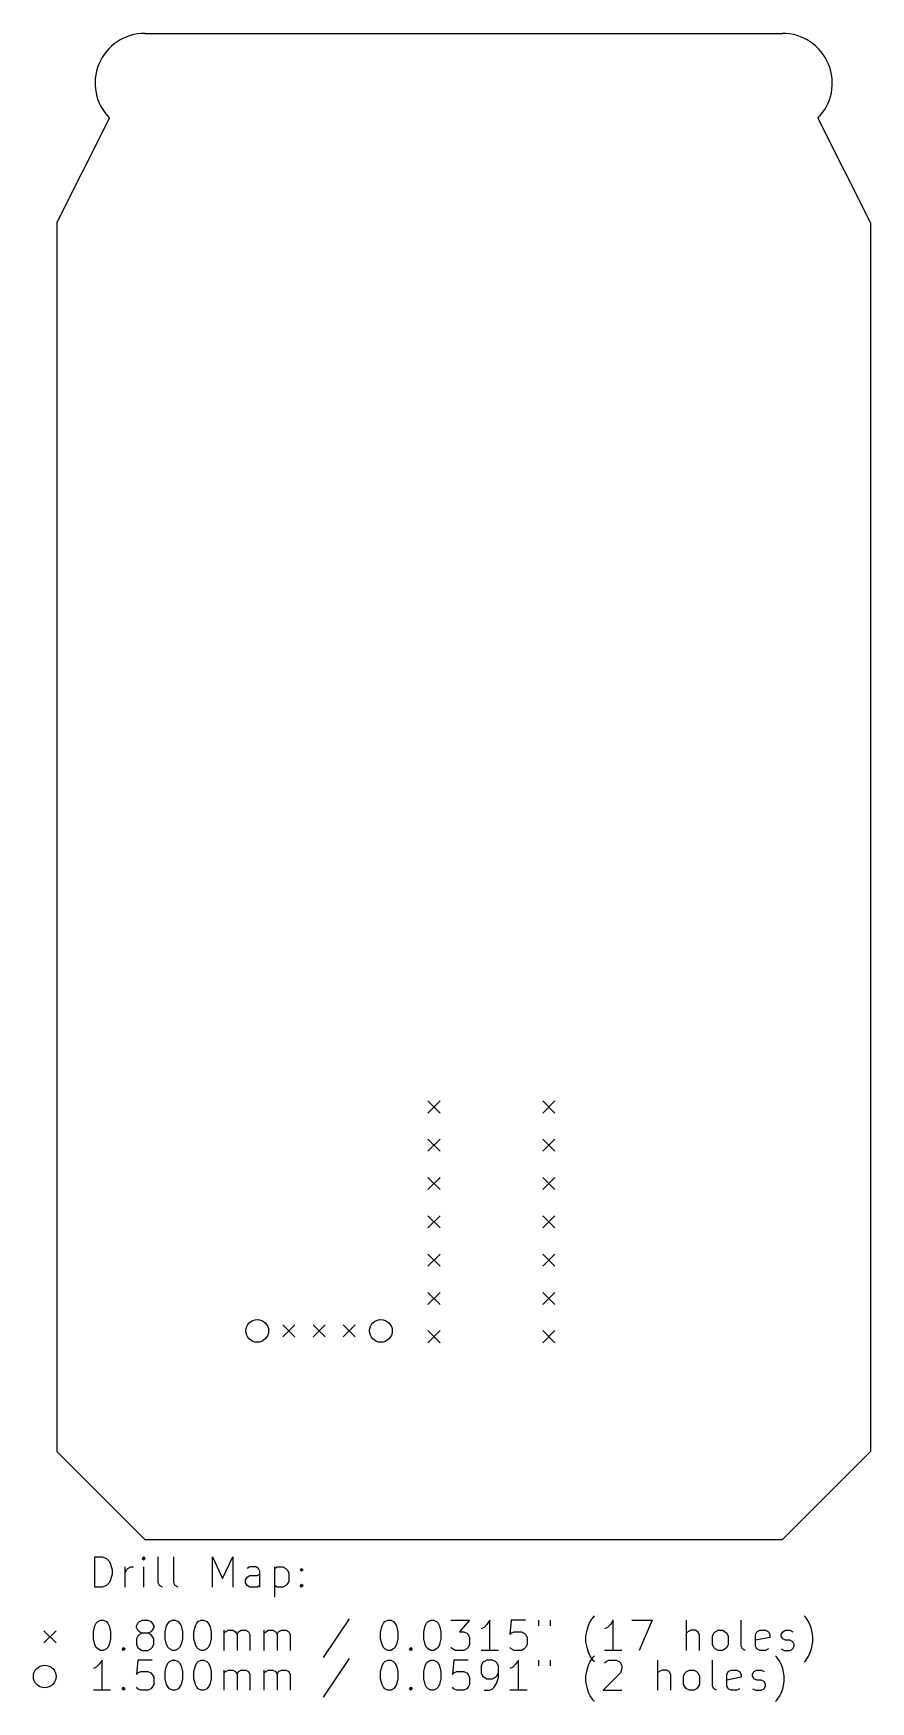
# Model space of a CAD drawing. Extents: x 88 to 144, y -151 to -40.
import ezdxf

# ---------------------------------------------------------------- set-up
doc = ezdxf.new("R2010")
doc.units = 0
doc.layers.add('BLACK', color=7, linetype='CONTINUOUS')

msp = doc.modelspace()

# ---------------------------------------------------------------- linework, layer by layer
at = {"layer": 'BLACK', "linetype": 'CONTINUOUS'}
for p, q in [((95.885, -40.005), (138.176, -40.005)), ((90.043, -52.578), (93.5501, -45.6419)), ((140.511, -45.6419), (144.018, -52.578)), ((90.043, -52.578), (90.043, -134.112)), ((144.018, -52.578), (144.018, -134.112)), ((114.662, -110.852), (115.462, -111.652)), ((115.462, -110.852), (114.662, -111.652)), ((122.282, -110.852), (123.082, -111.652)), ((123.082, -110.852), (122.282, -111.652)), ((114.662, -113.392), (115.462, -114.192)), ((115.462, -113.392), (114.662, -114.192)), ((122.282, -113.392), (123.082, -114.192)), ((123.082, -113.392), (122.282, -114.192)), ((114.662, -115.932), (115.462, -116.732)), ((115.462, -115.932), (114.662, -116.732)), ((122.282, -115.932), (123.082, -116.732)), ((123.082, -115.932), (122.282, -116.732)), ((114.662, -118.472), (115.462, -119.272)), ((115.462, -118.472), (114.662, -119.272)), ((122.282, -118.472), (123.082, -119.272)), ((123.082, -118.472), (122.282, -119.272)), ((114.662, -121.012), (115.462, -121.812)), ((115.462, -121.012), (114.662, -121.812)), ((122.282, -121.012), (123.082, -121.812)), ((123.082, -121.012), (122.282, -121.812)), ((114.662, -123.552), (115.462, -124.352)), ((115.462, -123.552), (114.662, -124.352)), ((122.282, -123.552), (123.082, -124.352)), ((123.082, -123.552), (122.282, -124.352)), ((105.042, -125.711), (105.842, -126.511)), ((105.842, -125.711), (105.042, -126.511)), ((107.042, -125.711), (107.842, -126.511)), ((107.842, -125.711), (107.042, -126.511)), ((109.042, -125.711), (109.842, -126.511)), ((109.842, -125.711), (109.042, -126.511)), ((114.662, -126.092), (115.462, -126.892)), ((115.462, -126.092), (114.662, -126.892)), ((122.282, -126.092), (123.082, -126.892)), ((123.082, -126.092), (122.282, -126.892)), ((90.043, -134.112), (95.885, -139.954)), ((144.018, -134.112), (138.176, -139.954)), ((95.885, -139.954), (138.176, -139.954)), ((92.5692, -143.109), (92.5692, -141.109)), ((92.5692, -141.109), (93.0454, -141.109)), ((93.0454, -141.109), (93.3311, -141.204)), ((93.3311, -141.204), (93.5216, -141.394)), ((93.5216, -141.394), (93.6168, -141.585)), ((93.6168, -141.585), (93.712, -141.966)), ((95.8073, -141.109), (95.712, -141.204)), ((95.712, -141.204), (95.8073, -141.299)), ((95.9025, -141.204), (95.8073, -141.109)), ((95.8073, -141.109), (95.8073, -141.299)), ((95.8073, -141.299), (95.9025, -141.204)), ((96.7597, -142.823), (96.7597, -141.109)), ((97.8073, -142.823), (97.8073, -141.109)), ((100.379, -143.109), (100.379, -141.109)), ((100.379, -141.109), (101.045, -142.537)), ((101.045, -142.537), (101.712, -141.109)), ((101.712, -141.109), (101.712, -143.109)), ((93.6168, -142.633), (93.5216, -142.823)), ((93.712, -142.252), (93.6168, -142.633)), ((93.712, -141.966), (93.712, -142.252)), ((94.5692, -143.109), (94.5692, -141.775)), ((94.5692, -142.156), (94.6644, -141.966)), ((94.6644, -141.966), (94.7597, -141.871)), ((94.7597, -141.871), (94.9501, -141.775)), ((94.9501, -141.775), (95.1406, -141.775)), ((95.8073, -143.109), (95.8073, -141.775)), ((102.569, -142.633), (102.664, -142.442)), ((102.569, -142.823), (102.569, -142.633)), ((102.855, -141.775), (102.664, -141.871)), ((102.664, -142.442), (102.855, -142.347)), ((103.236, -141.775), (102.855, -141.775)), ((102.855, -142.347), (103.331, -142.347)), ((103.426, -141.871), (103.236, -141.775)), ((103.331, -142.347), (103.522, -142.252)), ((103.522, -142.061), (103.426, -141.871)), ((103.522, -143.109), (103.522, -142.061)), ((104.474, -141.775), (104.474, -143.775)), ((104.474, -141.871), (104.664, -141.775)), ((104.664, -141.775), (105.045, -141.775)), ((105.045, -141.775), (105.236, -141.871)), ((105.236, -141.871), (105.331, -141.966)), ((105.331, -141.966), (105.426, -142.156)), ((105.426, -142.728), (105.331, -142.918)), ((105.426, -142.156), (105.426, -142.728)), ((106.188, -141.966), (106.283, -141.871)), ((106.283, -142.061), (106.188, -141.966)), ((106.283, -141.871), (106.379, -141.966)), ((106.283, -141.871), (106.283, -142.061)), ((106.379, -141.966), (106.283, -142.061)), ((93.0454, -143.109), (92.5692, -143.109)), ((93.3311, -143.014), (93.0454, -143.109)), ((93.5216, -142.823), (93.3311, -143.014)), ((96.8549, -143.014), (96.7597, -142.823)), ((97.0454, -143.109), (96.8549, -143.014)), ((97.9025, -143.014), (97.8073, -142.823)), ((98.093, -143.109), (97.9025, -143.014)), ((102.664, -143.014), (102.569, -142.823)), ((102.855, -143.109), (102.664, -143.014)), ((103.331, -143.109), (102.855, -143.109)), ((103.522, -143.014), (103.331, -143.109)), ((104.664, -143.109), (104.474, -143.014)), ((105.045, -143.109), (104.664, -143.109)), ((105.236, -143.014), (105.045, -143.109)), ((105.331, -142.918), (105.236, -143.014)), ((106.188, -143.014), (106.283, -142.918)), ((106.283, -143.109), (106.188, -143.014)), ((106.283, -142.918), (106.379, -143.014)), ((106.283, -142.918), (106.283, -143.109)), ((106.379, -143.014), (106.283, -143.109)), ((125.617, -145.118), (125.712, -145.023)), ((139.712, -145.118), (139.617, -145.023)), ((89.193, -146.004), (89.993, -146.804)), ((89.993, -146.004), (89.193, -146.804)), ((92.474, -146.071), (92.5692, -145.69)), ((92.474, -146.547), (92.474, -146.071)), ((92.5692, -145.69), (92.6644, -145.499)), ((92.6644, -145.499), (92.7597, -145.404)), ((92.7597, -145.404), (92.9501, -145.309)), ((92.9501, -145.309), (93.1406, -145.309)), ((93.1406, -145.309), (93.3311, -145.404)), ((93.3311, -145.404), (93.4263, -145.499)), ((93.4263, -145.499), (93.5216, -145.69)), ((93.5216, -145.69), (93.6168, -146.071)), ((93.6168, -146.071), (93.6168, -146.547)), ((95.3311, -145.69), (95.4263, -145.499)), ((95.3311, -145.785), (95.3311, -145.69)), ((95.4263, -145.975), (95.3311, -145.785)), ((95.4263, -145.499), (95.5216, -145.404)), ((95.5216, -146.071), (95.4263, -145.975)), ((95.5216, -145.404), (95.712, -145.309)), ((95.712, -146.166), (95.5216, -146.071)), ((95.712, -145.309), (96.093, -145.309)), ((96.093, -145.309), (96.2835, -145.404)), ((96.2835, -146.071), (96.093, -146.166)), ((96.2835, -145.404), (96.3787, -145.499)), ((96.3787, -145.975), (96.2835, -146.071)), ((96.3787, -145.499), (96.474, -145.69)), ((96.474, -145.785), (96.3787, -145.975)), ((96.474, -145.69), (96.474, -145.785)), ((97.2359, -146.071), (97.3311, -145.69)), ((97.2359, -146.547), (97.2359, -146.071)), ((97.3311, -145.69), (97.4263, -145.499)), ((97.4263, -145.499), (97.5216, -145.404)), ((97.5216, -145.404), (97.712, -145.309)), ((97.712, -145.309), (97.9025, -145.309)), ((97.9025, -145.309), (98.093, -145.404)), ((98.093, -145.404), (98.1882, -145.499)), ((98.1882, -145.499), (98.2835, -145.69)), ((98.2835, -145.69), (98.3787, -146.071)), ((98.3787, -146.071), (98.3787, -146.547)), ((99.1406, -146.071), (99.2359, -145.69)), ((99.1406, -146.547), (99.1406, -146.071)), ((99.2359, -145.69), (99.3311, -145.499)), ((99.3311, -145.499), (99.4263, -145.404)), ((99.4263, -145.404), (99.6168, -145.309)), ((99.6168, -145.309), (99.8073, -145.309)), ((99.8073, -145.309), (99.9978, -145.404)), ((99.9978, -145.404), (100.093, -145.499)), ((100.093, -145.499), (100.188, -145.69)), ((100.188, -145.69), (100.283, -146.071)), ((100.283, -146.071), (100.283, -146.547)), ((101.141, -147.309), (101.141, -145.975)), ((101.141, -146.166), (101.236, -146.071)), ((101.236, -146.071), (101.426, -145.975)), ((101.426, -145.975), (101.712, -145.975)), ((101.712, -145.975), (101.903, -146.071)), ((101.903, -146.071), (101.998, -146.261)), ((101.998, -146.261), (102.093, -146.071)), ((102.093, -146.071), (102.283, -145.975)), ((102.283, -145.975), (102.569, -145.975)), ((102.569, -145.975), (102.76, -146.071)), ((102.76, -146.071), (102.855, -146.261)), ((103.807, -147.309), (103.807, -145.975)), ((103.807, -146.166), (103.903, -146.071)), ((103.903, -146.071), (104.093, -145.975)), ((104.093, -145.975), (104.379, -145.975)), ((104.379, -145.975), (104.569, -146.071)), ((104.569, -146.071), (104.664, -146.261)), ((104.664, -146.261), (104.76, -146.071)), ((104.76, -146.071), (104.95, -145.975)), ((104.95, -145.975), (105.236, -145.975)), ((105.236, -145.975), (105.426, -146.071)), ((105.426, -146.071), (105.522, -146.261)), ((109.426, -145.214), (107.712, -147.785)), ((111.522, -146.071), (111.617, -145.69)), ((111.522, -146.547), (111.522, -146.071)), ((111.617, -145.69), (111.712, -145.499)), ((111.712, -145.499), (111.807, -145.404)), ((111.807, -145.404), (111.998, -145.309)), ((111.998, -145.309), (112.188, -145.309)), ((112.188, -145.309), (112.379, -145.404)), ((112.379, -145.404), (112.474, -145.499)), ((112.474, -145.499), (112.569, -145.69)), ((112.569, -145.69), (112.664, -146.071)), ((112.664, -146.071), (112.664, -146.547)), ((114.379, -146.071), (114.474, -145.69)), ((114.379, -146.547), (114.379, -146.071)), ((114.474, -145.69), (114.569, -145.499)), ((114.569, -145.499), (114.664, -145.404)), ((114.664, -145.404), (114.855, -145.309)), ((114.855, -145.309), (115.045, -145.309)), ((115.045, -145.309), (115.236, -145.404)), ((115.236, -145.404), (115.331, -145.499)), ((115.331, -145.499), (115.426, -145.69)), ((115.426, -145.69), (115.522, -146.071)), ((115.522, -146.071), (115.522, -146.547)), ((116.188, -145.309), (117.426, -145.309)), ((117.426, -145.309), (116.76, -146.071)), ((116.76, -146.071), (117.045, -146.071)), ((117.045, -146.071), (117.236, -146.166)), ((118.379, -145.785), (118.188, -145.88)), ((118.569, -145.594), (118.379, -145.785)), ((118.76, -145.309), (118.569, -145.594)), ((118.76, -147.309), (118.76, -145.309)), ((120.188, -145.309), (120.093, -146.261)), ((121.141, -145.309), (120.188, -145.309)), ((120.188, -146.166), (120.379, -146.071)), ((120.379, -146.071), (120.855, -146.071)), ((120.855, -146.071), (121.045, -146.166)), ((121.998, -145.309), (121.998, -145.69)), ((122.76, -145.309), (122.76, -145.69)), ((125.141, -146.356), (125.236, -145.88)), ((125.236, -145.88), (125.331, -145.594)), ((125.331, -145.594), (125.426, -145.404)), ((125.426, -145.404), (125.617, -145.118)), ((126.569, -145.785), (126.379, -145.88)), ((126.76, -145.594), (126.569, -145.785)), ((126.95, -145.309), (126.76, -145.594)), ((126.95, -147.309), (126.95, -145.309)), ((128.188, -145.309), (129.522, -145.309)), ((129.522, -145.309), (128.664, -147.309)), ((131.807, -147.309), (131.807, -145.309)), ((131.903, -146.071), (131.807, -146.166)), ((132.093, -145.975), (131.903, -146.071)), ((132.379, -145.975), (132.093, -145.975)), ((132.569, -146.071), (132.379, -145.975)), ((132.664, -146.261), (132.569, -146.071)), ((133.617, -146.166), (133.712, -146.071)), ((133.712, -146.071), (133.903, -145.975)), ((133.903, -145.975), (134.188, -145.975)), ((134.188, -145.975), (134.379, -146.071)), ((134.379, -146.071), (134.474, -146.166)), ((135.426, -147.023), (135.426, -145.309)), ((136.379, -146.261), (136.474, -146.071)), ((136.474, -146.071), (136.664, -145.975)), ((136.664, -145.975), (137.045, -145.975)), ((137.045, -145.975), (137.236, -146.071)), ((137.236, -146.071), (137.331, -146.261)), ((138.093, -146.261), (138.188, -146.071)), ((138.188, -146.071), (138.379, -145.975)), ((138.379, -145.975), (138.664, -145.975)), ((138.664, -145.975), (138.855, -146.071)), ((139.903, -145.404), (139.712, -145.118)), ((139.998, -145.594), (139.903, -145.404)), ((140.093, -145.88), (139.998, -145.594)), ((140.188, -146.356), (140.093, -145.88)), ((92.5692, -146.928), (92.474, -146.547)), ((92.6644, -147.118), (92.5692, -146.928)), ((92.7597, -147.214), (92.6644, -147.118)), ((92.9501, -147.309), (92.7597, -147.214)), ((93.3311, -147.214), (93.1406, -147.309)), ((93.4263, -147.118), (93.3311, -147.214)), ((93.5216, -146.928), (93.4263, -147.118)), ((93.6168, -146.547), (93.5216, -146.928)), ((94.3787, -147.214), (94.474, -147.118)), ((94.474, -147.309), (94.3787, -147.214)), ((94.474, -147.118), (94.5692, -147.214)), ((94.474, -147.118), (94.474, -147.309)), ((94.5692, -147.214), (94.474, -147.309)), ((95.4263, -146.356), (95.3311, -146.547)), ((95.3311, -146.547), (95.3311, -146.928)), ((95.3311, -146.928), (95.4263, -147.118)), ((95.5216, -146.261), (95.4263, -146.356)), ((95.4263, -147.118), (95.5216, -147.214)), ((95.712, -146.166), (95.5216, -146.261)), ((95.5216, -147.214), (95.712, -147.309)), ((96.093, -146.166), (95.712, -146.166)), ((96.2835, -146.261), (96.093, -146.166)), ((96.093, -147.309), (96.2835, -147.214)), ((96.3787, -146.356), (96.2835, -146.261)), ((96.2835, -147.214), (96.3787, -147.118)), ((96.474, -146.547), (96.3787, -146.356)), ((96.3787, -147.118), (96.474, -146.928)), ((96.474, -146.928), (96.474, -146.547)), ((97.3311, -146.928), (97.2359, -146.547)), ((97.4263, -147.118), (97.3311, -146.928)), ((97.5216, -147.214), (97.4263, -147.118)), ((97.712, -147.309), (97.5216, -147.214)), ((98.093, -147.214), (97.9025, -147.309)), ((98.1882, -147.118), (98.093, -147.214)), ((98.2835, -146.928), (98.1882, -147.118)), ((98.3787, -146.547), (98.2835, -146.928)), ((99.2359, -146.928), (99.1406, -146.547)), ((99.3311, -147.118), (99.2359, -146.928)), ((99.4263, -147.214), (99.3311, -147.118)), ((99.6168, -147.309), (99.4263, -147.214)), ((99.9978, -147.214), (99.8073, -147.309)), ((100.093, -147.118), (99.9978, -147.214)), ((100.188, -146.928), (100.093, -147.118)), ((100.283, -146.547), (100.188, -146.928)), ((101.998, -146.261), (101.998, -147.309)), ((102.855, -146.261), (102.855, -147.309)), ((104.664, -146.261), (104.664, -147.309)), ((105.522, -146.261), (105.522, -147.309)), ((111.617, -146.928), (111.522, -146.547)), ((111.712, -147.118), (111.617, -146.928)), ((111.807, -147.214), (111.712, -147.118)), ((111.998, -147.309), (111.807, -147.214)), ((112.379, -147.214), (112.188, -147.309)), ((112.474, -147.118), (112.379, -147.214)), ((112.569, -146.928), (112.474, -147.118)), ((112.664, -146.547), (112.569, -146.928)), ((113.426, -147.214), (113.522, -147.118)), ((113.522, -147.309), (113.426, -147.214)), ((113.522, -147.118), (113.617, -147.214)), ((113.522, -147.118), (113.522, -147.309)), ((113.617, -147.214), (113.522, -147.309)), ((114.474, -146.928), (114.379, -146.547)), ((114.569, -147.118), (114.474, -146.928)), ((114.664, -147.214), (114.569, -147.118)), ((114.855, -147.309), (114.664, -147.214)), ((115.236, -147.214), (115.045, -147.309)), ((115.331, -147.118), (115.236, -147.214)), ((115.426, -146.928), (115.331, -147.118)), ((115.522, -146.547), (115.426, -146.928)), ((116.283, -147.214), (116.188, -147.118)), ((116.474, -147.309), (116.283, -147.214)), ((117.236, -147.214), (117.045, -147.309)), ((117.236, -146.166), (117.331, -146.261)), ((117.331, -147.118), (117.236, -147.214)), ((117.331, -146.261), (117.426, -146.452)), ((117.426, -146.928), (117.331, -147.118)), ((117.426, -146.452), (117.426, -146.928)), ((120.093, -146.261), (120.188, -146.166)), ((120.188, -147.214), (120.093, -147.118)), ((120.379, -147.309), (120.188, -147.214)), ((121.045, -147.214), (120.855, -147.309)), ((121.045, -146.166), (121.141, -146.261)), ((121.141, -147.118), (121.045, -147.214)), ((121.141, -146.261), (121.236, -146.452)), ((121.236, -146.928), (121.141, -147.118)), ((121.236, -146.452), (121.236, -146.928)), ((125.141, -146.737), (125.141, -146.356)), ((125.236, -147.214), (125.141, -146.737)), ((125.331, -147.499), (125.236, -147.214)), ((132.664, -147.309), (132.664, -146.261)), ((133.522, -146.356), (133.617, -146.166)), ((133.522, -146.928), (133.522, -146.356)), ((133.617, -147.118), (133.522, -146.928)), ((133.712, -147.214), (133.617, -147.118)), ((133.903, -147.309), (133.712, -147.214)), ((134.379, -147.214), (134.188, -147.309)), ((134.474, -147.118), (134.379, -147.214)), ((134.474, -146.166), (134.569, -146.356)), ((134.569, -146.928), (134.474, -147.118)), ((134.569, -146.356), (134.569, -146.928)), ((135.522, -147.214), (135.426, -147.023)), ((135.712, -147.309), (135.522, -147.214)), ((136.379, -147.023), (136.379, -146.261)), ((137.331, -146.452), (136.379, -146.642)), ((136.474, -147.214), (136.379, -147.023)), ((136.664, -147.309), (136.474, -147.214)), ((137.236, -147.214), (137.045, -147.309)), ((137.331, -146.261), (137.331, -146.452)), ((138.093, -146.356), (138.093, -146.261)), ((138.188, -146.547), (138.093, -146.356)), ((138.093, -147.214), (138.283, -147.309)), ((138.379, -146.642), (138.188, -146.547)), ((138.664, -146.642), (138.379, -146.642)), ((138.855, -146.737), (138.664, -146.642)), ((138.664, -147.309), (138.855, -147.214)), ((138.95, -146.928), (138.855, -146.737)), ((138.855, -147.214), (138.95, -147.023)), ((138.95, -147.023), (138.95, -146.928)), ((139.998, -147.499), (140.093, -147.214)), ((140.093, -147.214), (140.188, -146.737)), ((140.188, -146.737), (140.188, -146.356)), ((92.8549, -148.234), (92.6644, -148.425)), ((93.0454, -147.949), (92.8549, -148.234)), ((93.1406, -147.309), (92.9501, -147.309)), ((93.0454, -149.949), (93.0454, -147.949)), ((95.4263, -147.949), (95.3311, -148.901)), ((96.3787, -147.949), (95.4263, -147.949)), ((95.712, -147.309), (96.093, -147.309)), ((97.2359, -148.711), (97.3311, -148.33)), ((97.3311, -148.33), (97.4263, -148.139)), ((97.4263, -148.139), (97.5216, -148.044)), ((97.5216, -148.044), (97.712, -147.949)), ((97.9025, -147.309), (97.712, -147.309)), ((97.712, -147.949), (97.9025, -147.949)), ((97.9025, -147.949), (98.093, -148.044)), ((98.093, -148.044), (98.1882, -148.139)), ((98.1882, -148.139), (98.2835, -148.33)), ((98.2835, -148.33), (98.3787, -148.711)), ((99.1406, -148.711), (99.2359, -148.33)), ((99.2359, -148.33), (99.3311, -148.139)), ((99.3311, -148.139), (99.4263, -148.044)), ((99.4263, -148.044), (99.6168, -147.949)), ((99.8073, -147.309), (99.6168, -147.309)), ((99.6168, -147.949), (99.8073, -147.949)), ((99.8073, -147.949), (99.9978, -148.044)), ((99.9978, -148.044), (100.093, -148.139)), ((100.093, -148.139), (100.188, -148.33)), ((100.188, -148.33), (100.283, -148.711)), ((109.426, -147.854), (107.712, -150.425)), ((111.522, -148.711), (111.617, -148.33)), ((111.617, -148.33), (111.712, -148.139)), ((111.712, -148.139), (111.807, -148.044)), ((111.807, -148.044), (111.998, -147.949)), ((112.188, -147.309), (111.998, -147.309)), ((111.998, -147.949), (112.188, -147.949)), ((112.188, -147.949), (112.379, -148.044)), ((112.379, -148.044), (112.474, -148.139)), ((112.474, -148.139), (112.569, -148.33)), ((112.569, -148.33), (112.664, -148.711)), ((114.379, -148.711), (114.474, -148.33)), ((114.474, -148.33), (114.569, -148.139)), ((114.569, -148.139), (114.664, -148.044)), ((114.664, -148.044), (114.855, -147.949)), ((115.045, -147.309), (114.855, -147.309)), ((114.855, -147.949), (115.045, -147.949)), ((115.045, -147.949), (115.236, -148.044)), ((115.236, -148.044), (115.331, -148.139)), ((115.331, -148.139), (115.426, -148.33)), ((115.426, -148.33), (115.522, -148.711)), ((116.379, -147.949), (116.283, -148.901)), ((117.331, -147.949), (116.379, -147.949)), ((117.045, -147.309), (116.474, -147.309)), ((119.331, -147.309), (118.188, -147.309)), ((118.283, -148.139), (118.188, -148.33)), ((118.188, -148.33), (118.188, -148.806)), ((118.379, -148.044), (118.283, -148.139)), ((118.569, -147.949), (118.379, -148.044)), ((118.95, -147.949), (118.569, -147.949)), ((119.141, -148.044), (118.95, -147.949)), ((119.236, -148.139), (119.141, -148.044)), ((119.331, -148.33), (119.236, -148.139)), ((119.331, -149.092), (119.331, -148.33)), ((120.474, -148.234), (120.283, -148.425)), ((120.855, -147.309), (120.379, -147.309)), ((120.664, -147.949), (120.474, -148.234)), ((120.664, -149.949), (120.664, -147.949)), ((121.998, -147.949), (121.998, -148.33)), ((122.76, -147.949), (122.76, -148.33)), ((125.236, -148.52), (125.331, -148.234)), ((125.426, -147.69), (125.331, -147.499)), ((125.331, -148.234), (125.426, -148.044)), ((125.617, -147.975), (125.426, -147.69)), ((125.426, -148.044), (125.617, -147.758)), ((125.617, -147.758), (125.712, -147.663)), ((125.712, -148.071), (125.617, -147.975)), ((127.522, -147.309), (126.379, -147.309)), ((126.379, -148.139), (126.474, -148.044)), ((126.474, -148.044), (126.664, -147.949)), ((126.664, -147.949), (127.141, -147.949)), ((127.141, -147.949), (127.331, -148.044)), ((127.331, -148.044), (127.426, -148.139)), ((127.426, -148.139), (127.522, -148.33)), ((127.522, -148.33), (127.522, -148.52)), ((129.903, -149.949), (129.903, -147.949)), ((133.522, -149.663), (133.522, -147.949)), ((134.188, -147.309), (133.903, -147.309)), ((137.045, -147.309), (136.664, -147.309)), ((137.807, -147.758), (137.712, -147.663)), ((137.998, -148.044), (137.807, -147.758)), ((138.093, -148.234), (137.998, -148.044)), ((138.188, -148.52), (138.093, -148.234)), ((138.283, -147.309), (138.664, -147.309)), ((139.617, -148.071), (139.712, -147.975)), ((139.712, -147.975), (139.903, -147.69)), ((139.903, -147.69), (139.998, -147.499)), ((92.6644, -148.425), (92.474, -148.52)), ((95.3311, -148.901), (95.4263, -148.806)), ((95.4263, -148.806), (95.6168, -148.711)), ((95.6168, -148.711), (96.093, -148.711)), ((96.093, -148.711), (96.2835, -148.806)), ((96.2835, -148.806), (96.3787, -148.901)), ((96.3787, -148.901), (96.474, -149.092)), ((96.474, -149.092), (96.474, -149.568)), ((97.2359, -149.187), (97.2359, -148.711)), ((97.3311, -149.568), (97.2359, -149.187)), ((98.3787, -149.187), (98.2835, -149.568)), ((98.3787, -148.711), (98.3787, -149.187)), ((99.1406, -149.187), (99.1406, -148.711)), ((99.2359, -149.568), (99.1406, -149.187)), ((100.283, -149.187), (100.188, -149.568)), ((100.283, -148.711), (100.283, -149.187)), ((101.141, -149.949), (101.141, -148.615)), ((101.141, -148.806), (101.236, -148.711)), ((101.236, -148.711), (101.426, -148.615)), ((101.426, -148.615), (101.712, -148.615)), ((101.712, -148.615), (101.903, -148.711)), ((101.903, -148.711), (101.998, -148.901)), ((101.998, -148.901), (102.093, -148.711)), ((101.998, -148.901), (101.998, -149.949)), ((102.093, -148.711), (102.283, -148.615)), ((102.283, -148.615), (102.569, -148.615)), ((102.569, -148.615), (102.76, -148.711)), ((102.76, -148.711), (102.855, -148.901)), ((102.855, -148.901), (102.855, -149.949)), ((103.807, -149.949), (103.807, -148.615)), ((103.807, -148.806), (103.903, -148.711)), ((103.903, -148.711), (104.093, -148.615)), ((104.093, -148.615), (104.379, -148.615)), ((104.379, -148.615), (104.569, -148.711)), ((104.569, -148.711), (104.664, -148.901)), ((104.664, -148.901), (104.76, -148.711)), ((104.664, -148.901), (104.664, -149.949)), ((104.76, -148.711), (104.95, -148.615)), ((104.95, -148.615), (105.236, -148.615)), ((105.236, -148.615), (105.426, -148.711)), ((105.426, -148.711), (105.522, -148.901)), ((105.522, -148.901), (105.522, -149.949)), ((111.522, -149.187), (111.522, -148.711)), ((111.617, -149.568), (111.522, -149.187)), ((112.664, -149.187), (112.569, -149.568)), ((112.664, -148.711), (112.664, -149.187)), ((114.379, -149.187), (114.379, -148.711)), ((114.474, -149.568), (114.379, -149.187)), ((115.522, -149.187), (115.426, -149.568)), ((115.522, -148.711), (115.522, -149.187)), ((116.283, -148.901), (116.379, -148.806)), ((116.379, -148.806), (116.569, -148.711)), ((116.569, -148.711), (117.045, -148.711)), ((117.045, -148.711), (117.236, -148.806)), ((117.236, -148.806), (117.331, -148.901)), ((117.331, -148.901), (117.426, -149.092)), ((117.426, -149.092), (117.426, -149.568)), ((118.188, -148.806), (118.283, -148.996)), ((118.283, -148.996), (118.379, -149.092)), ((118.379, -149.092), (118.569, -149.187)), ((118.569, -149.187), (118.95, -149.187)), ((118.95, -149.187), (119.141, -149.092)), ((119.141, -149.092), (119.236, -148.996)), ((119.236, -148.996), (119.331, -148.806)), ((119.236, -149.473), (119.331, -149.092)), ((120.283, -148.425), (120.093, -148.52)), ((125.141, -148.996), (125.236, -148.52)), ((125.141, -149.377), (125.141, -148.996)), ((125.236, -149.854), (125.141, -149.377)), ((127.426, -148.806), (126.283, -149.949)), ((127.522, -148.52), (127.426, -148.806)), ((129.998, -148.711), (129.903, -148.806)), ((130.188, -148.615), (129.998, -148.711)), ((130.474, -148.615), (130.188, -148.615)), ((130.664, -148.711), (130.474, -148.615)), ((130.76, -148.901), (130.664, -148.711)), ((130.76, -149.949), (130.76, -148.901)), ((131.617, -148.996), (131.712, -148.806)), ((131.617, -149.568), (131.617, -148.996)), ((131.712, -148.806), (131.807, -148.711)), ((131.807, -148.711), (131.998, -148.615)), ((131.998, -148.615), (132.283, -148.615)), ((132.283, -148.615), (132.474, -148.711)), ((132.474, -148.711), (132.569, -148.806)), ((132.569, -148.806), (132.664, -148.996)), ((132.664, -148.996), (132.664, -149.568)), ((134.474, -148.901), (134.569, -148.711)), ((134.474, -149.663), (134.474, -148.901)), ((135.426, -149.092), (134.474, -149.282)), ((134.569, -148.711), (134.76, -148.615)), ((134.76, -148.615), (135.141, -148.615)), ((135.141, -148.615), (135.331, -148.711)), ((135.331, -148.711), (135.426, -148.901)), ((135.426, -148.901), (135.426, -149.092)), ((136.188, -148.901), (136.283, -148.711)), ((136.188, -148.996), (136.188, -148.901)), ((136.283, -149.187), (136.188, -148.996)), ((136.283, -148.711), (136.474, -148.615)), ((136.474, -149.282), (136.283, -149.187)), ((136.474, -148.615), (136.76, -148.615)), ((136.76, -149.282), (136.474, -149.282)), ((136.76, -148.615), (136.95, -148.711)), ((136.95, -149.377), (136.76, -149.282)), ((137.045, -149.568), (136.95, -149.377)), ((138.283, -148.996), (138.188, -148.52)), ((138.188, -149.854), (138.283, -149.377)), ((138.283, -149.377), (138.283, -148.996)), ((93.6168, -149.949), (92.474, -149.949)), ((94.3787, -149.854), (94.474, -149.758)), ((94.474, -149.949), (94.3787, -149.854)), ((94.474, -149.758), (94.5692, -149.854)), ((94.474, -149.758), (94.474, -149.949)), ((94.5692, -149.854), (94.474, -149.949)), ((95.4263, -149.854), (95.3311, -149.758)), ((95.6168, -149.949), (95.4263, -149.854)), ((96.093, -149.949), (95.6168, -149.949)), ((96.2835, -149.854), (96.093, -149.949)), ((96.3787, -149.758), (96.2835, -149.854)), ((96.474, -149.568), (96.3787, -149.758)), ((97.4263, -149.758), (97.3311, -149.568)), ((97.5216, -149.854), (97.4263, -149.758)), ((97.712, -149.949), (97.5216, -149.854)), ((97.9025, -149.949), (97.712, -149.949)), ((98.093, -149.854), (97.9025, -149.949)), ((98.1882, -149.758), (98.093, -149.854)), ((98.2835, -149.568), (98.1882, -149.758)), ((99.3311, -149.758), (99.2359, -149.568)), ((99.4263, -149.854), (99.3311, -149.758)), ((99.6168, -149.949), (99.4263, -149.854)), ((99.8073, -149.949), (99.6168, -149.949)), ((99.9978, -149.854), (99.8073, -149.949)), ((100.093, -149.758), (99.9978, -149.854)), ((100.188, -149.568), (100.093, -149.758)), ((111.712, -149.758), (111.617, -149.568)), ((111.807, -149.854), (111.712, -149.758)), ((111.998, -149.949), (111.807, -149.854)), ((112.188, -149.949), (111.998, -149.949)), ((112.379, -149.854), (112.188, -149.949)), ((112.474, -149.758), (112.379, -149.854)), ((112.569, -149.568), (112.474, -149.758)), ((113.426, -149.854), (113.522, -149.758)), ((113.522, -149.949), (113.426, -149.854)), ((113.522, -149.758), (113.617, -149.854)), ((113.522, -149.758), (113.522, -149.949)), ((113.617, -149.854), (113.522, -149.949)), ((114.569, -149.758), (114.474, -149.568)), ((114.664, -149.854), (114.569, -149.758)), ((114.855, -149.949), (114.664, -149.854)), ((115.045, -149.949), (114.855, -149.949)), ((115.236, -149.854), (115.045, -149.949)), ((115.331, -149.758), (115.236, -149.854)), ((115.426, -149.568), (115.331, -149.758)), ((116.379, -149.854), (116.283, -149.758)), ((116.569, -149.949), (116.379, -149.854)), ((117.045, -149.949), (116.569, -149.949)), ((117.236, -149.854), (117.045, -149.949)), ((117.331, -149.758), (117.236, -149.854)), ((117.426, -149.568), (117.331, -149.758)), ((118.379, -149.949), (118.76, -149.949)), ((118.76, -149.949), (118.95, -149.854)), ((118.95, -149.854), (119.045, -149.758)), ((119.045, -149.758), (119.236, -149.473)), ((121.236, -149.949), (120.093, -149.949)), ((125.331, -150.139), (125.236, -149.854)), ((125.426, -150.33), (125.331, -150.139)), ((125.617, -150.615), (125.426, -150.33)), ((126.283, -149.949), (127.522, -149.949)), ((131.712, -149.758), (131.617, -149.568)), ((131.807, -149.854), (131.712, -149.758)), ((131.998, -149.949), (131.807, -149.854)), ((132.283, -149.949), (131.998, -149.949)), ((132.474, -149.854), (132.283, -149.949)), ((132.569, -149.758), (132.474, -149.854)), ((132.664, -149.568), (132.569, -149.758)), ((133.617, -149.854), (133.522, -149.663)), ((133.807, -149.949), (133.617, -149.854)), ((134.569, -149.854), (134.474, -149.663)), ((134.76, -149.949), (134.569, -149.854)), ((135.141, -149.949), (134.76, -149.949)), ((135.331, -149.854), (135.141, -149.949)), ((136.188, -149.854), (136.379, -149.949)), ((136.379, -149.949), (136.76, -149.949)), ((136.76, -149.949), (136.95, -149.854)), ((136.95, -149.854), (137.045, -149.663)), ((137.045, -149.663), (137.045, -149.568)), ((137.807, -150.615), (137.998, -150.33)), ((137.998, -150.33), (138.093, -150.139)), ((138.093, -150.139), (138.188, -149.854)), ((125.712, -150.711), (125.617, -150.615)), ((137.712, -150.711), (137.807, -150.615))]:
    msp.add_line(p, q, dxfattribs=at)
at = {"layer": 'BLACK'}
for centre in [(103.342, -126.111), (111.542, -126.111), (89.243, -149.044)]:
    msp.add_circle(centre, 0.75, dxfattribs=at)
for centre, start, end in [((95.885, -43.307), -270, -135), ((138.176, -43.307), -45, 90)]:
    msp.add_arc(centre, 3.302, start, end, dxfattribs=at)

doc.saveas('drawing.dxf')
